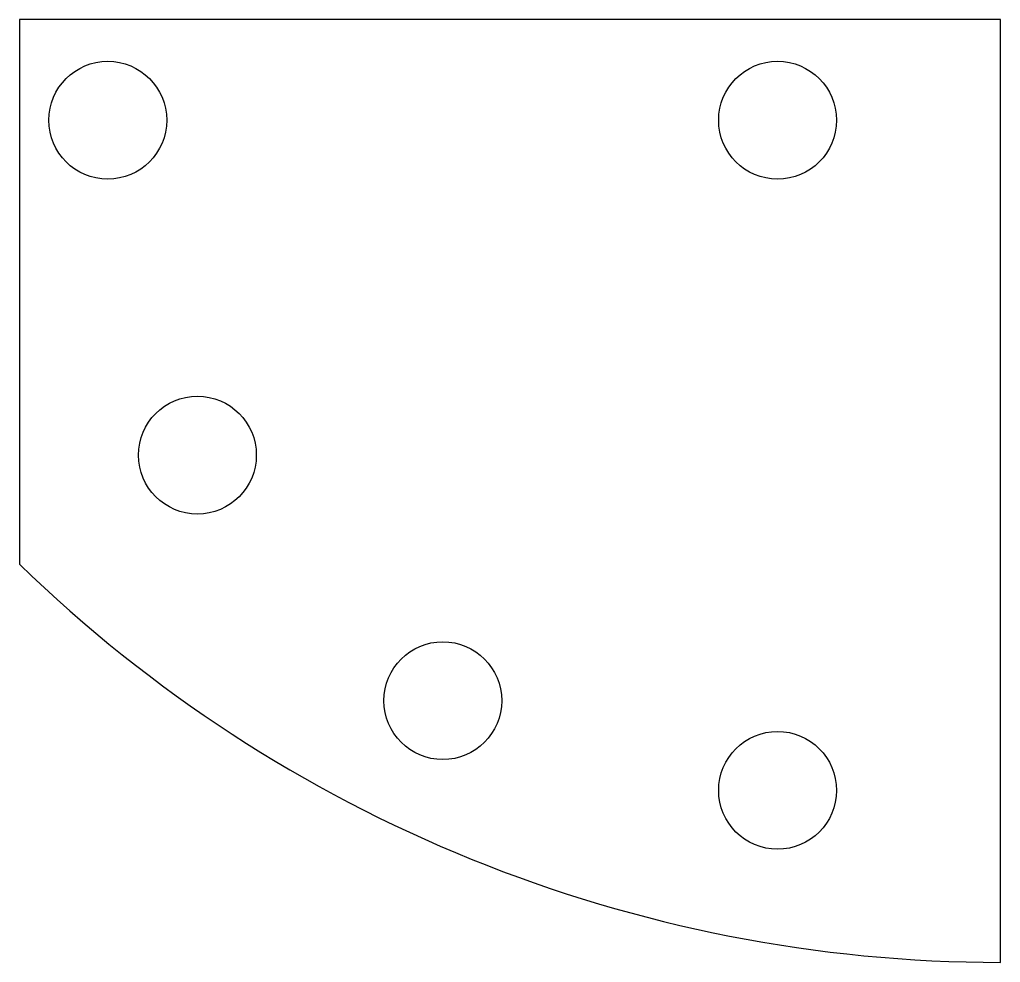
# Model space of a CAD drawing. Header units: inches. Extents: x 0 to 9.37, y 0 to 9.
import ezdxf

# ---------------------------------------------------------------- set-up
doc = ezdxf.new("R2010")
doc.units = ezdxf.units.IN

msp = doc.modelspace()

# ---------------------------------------------------------------- linework, layer by layer
at = {"layer": 'DXFWIZ_CLOSED'}
msp.add_lwpolyline([(9.368, 0), (9.368, 9), (0, 9), (0, 3.8, 0.195098)], format="xyb", close=True, dxfattribs=at)
for centre in [(0.8421, 8.0398), (7.2398, 8.0398), (1.6984, 4.8424), (4.0424, 2.4984), (7.2398, 1.6421)]:
    msp.add_circle(centre, 0.5625, dxfattribs=at)

doc.saveas('drawing.dxf')
